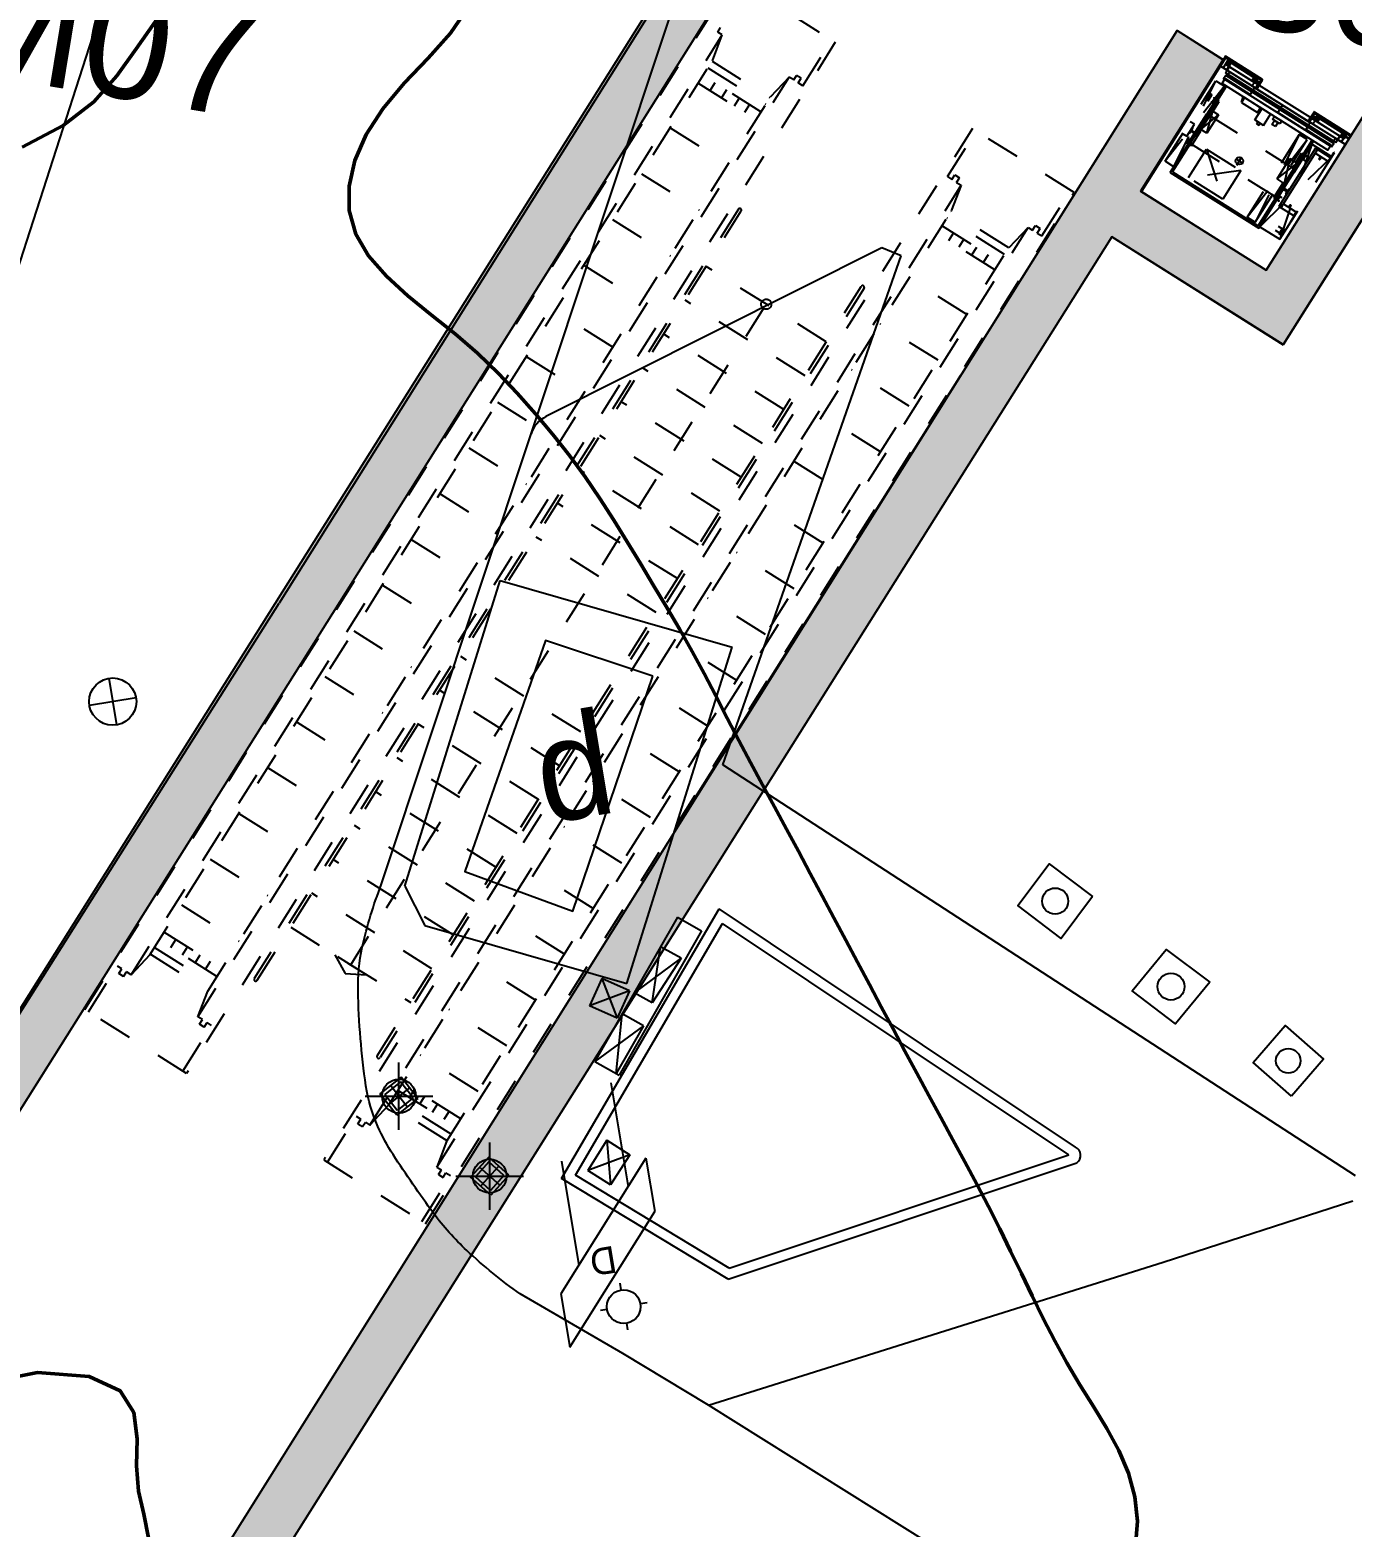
# Model space of a CAD drawing. Header units: metres. Extents: x 93017 to 94633, y 101979 to 102793.
# Drawn here: x 94065.977 to 94069.893, y 102353.805 to 102358.24 of the extents above; entities that cross this region are included whole.
import ezdxf

# ---------------------------------------------------------------- set-up
doc = ezdxf.new("R2010")
doc.units = ezdxf.units.M
doc.header["$LTSCALE"] = 0.75
doc.header["$MEASUREMENT"] = 0
doc.header["$PDMODE"] = 34
doc.header["$PDSIZE"] = 0.1
doc.linetypes.add('DASHED2', pattern=[0.375, 0.25, -0.125])
doc.linetypes.add('HIDDEN', pattern=[0.375, 0.25, -0.125])
for name, color, linetype in [('CG_BLOCK', 253, 'Continuous'), ('CG_DIAF', 253, 'Continuous'), ('CG_FREATIO', 252, 'Continuous'), ('CG_KR', 253, 'Continuous'), ('CG_USER', 253, 'Continuous'), ('COREBOREHOLES', 6, 'Continuous'), ('GSLAYER', 7, 'Continuous'), ('Od_skari', 8, 'Continuous'), ('OTM Line 0.25', 2, 'Continuous'), ('OTM Solid 253', 253, 'Continuous')]:
    doc.layers.add(name, color=color, linetype=linetype)
doc.styles.add('ARIAL', font='ARIAL.TTF')
doc.styles.add('DIAF', font='GR-SIMPL.shx')

# ---------------------------------------------------------------- blocks, each defined once
blk = doc.blocks.new('FR-FVT')
at = {"layer": 'CG_FREATIO'}
for p, q in [((100047.73, 96581.465), (100049.33, 96581.465)), ((100047.73, 96579.865), (100047.73, 96581.465)), ((100047.93, 96580.065), (100047.93, 96581.265)), ((100047.93, 96581.265), (100049.13, 96581.265)), ((100048.53, 96579.865), (100048.53, 96581.465)), ((100049.13, 96580.065), (100049.13, 96581.265)), ((100049.33, 96579.865), (100049.33, 96581.465)), ((100047.73, 96580.665), (100049.33, 96580.665)), ((100047.73, 96579.865), (100049.33, 96579.865)), ((100047.93, 96580.065), (100049.13, 96580.065))]:
    blk.add_line(p, q, dxfattribs=at)
at = {"layer": 'CG_USER'}
blk.add_point((100048.53, 96580.665), dxfattribs=at)
blk = doc.blocks.new('XAIDARI')
at = {"layer": 'Od_skari'}
for p, q in [((94015.702, 102346.852), (94042.79, 102377.433)), ((94017.157, 102349.706), (94041.716, 102377.354)), ((94018.328, 102340.785), (94044.197, 102369.908)), ((94043.953, 102368.428), (94030.21, 102353.035)), ((94024.939, 102357.263), (94019.698, 102351.362)), ((94022.83, 102344.71), (94030.21, 102353.035)), ((94009.368, 102345.455), (94014.914, 102351.699)), ((94017.157, 102349.706), (94014.914, 102351.699)), ((94009.359, 102344.24), (94014.981, 102350.569)), ((94013.52, 102348.925), (94014.981, 102350.569)), ((94014.981, 102350.569), (94016.626, 102349.108)), ((94016.626, 102349.108), (94014.981, 102350.569)), ((94014.612, 102350.035), (94014.662, 102350.091)), ((94014.702, 102349.955), (94014.612, 102350.035)), ((94014.619, 102350.028), (94014.669, 102350.084)), ((94014.627, 102350.022), (94014.677, 102350.078)), ((94014.634, 102350.015), (94014.684, 102350.071)), ((94014.642, 102350.008), (94014.692, 102350.065)), ((94014.649, 102350.002), (94014.699, 102350.058)), ((94014.662, 102350.091), (94014.752, 102350.011)), ((94014.393, 102349.795), (94014.506, 102349.922)), ((94016.147, 102348.909), (94014.989, 102349.938)), ((94016.112, 102348.906), (94014.991, 102349.903)), ((94013.812, 102349.14), (94013.699, 102349.013)), ((94013.467, 102348.865), (94013.52, 102348.925)), ((94013.621, 102348.835), (94013.52, 102348.925)), ((94015.165, 102347.463), (94013.52, 102348.925)), ((94013.52, 102348.925), (94014.006, 102348.493)), ((94015.098, 102347.389), (94016.626, 102349.108)), ((94015.165, 102347.463), (94016.626, 102349.108)), ((94013.451, 102348.838), (94013.465, 102348.854)), ((94013.451, 102348.838), (94013.453, 102348.836)), ((94013.453, 102348.836), (94013.467, 102348.852)), ((94013.499, 102348.803), (94013.457, 102348.84)), ((94013.505, 102348.81), (94013.464, 102348.848)), ((94013.465, 102348.854), (94013.467, 102348.852)), ((94013.49, 102348.765), (94013.492, 102348.768)), ((94013.506, 102348.751), (94013.49, 102348.765)), ((94013.508, 102348.753), (94013.492, 102348.768)), ((94013.494, 102348.793), (94013.567, 102348.797)), ((94013.507, 102348.776), (94013.496, 102348.764)), ((94013.514, 102348.769), (94013.504, 102348.757)), ((94013.506, 102348.751), (94013.508, 102348.753)), ((94013.528, 102348.832), (94013.533, 102348.758)), ((94013.653, 102348.871), (94015.096, 102347.589)), ((94016.112, 102348.906), (94015.78, 102348.533)), ((94016.147, 102348.909), (94015.799, 102348.516)), ((94013.838, 102348.486), (94013.912, 102348.491)), ((94013.851, 102348.47), (94013.841, 102348.458)), ((94013.873, 102348.525), (94013.877, 102348.452)), ((94013.953, 102348.433), (94014.006, 102348.493)), ((94013.982, 102348.522), (94014.34, 102348.204)), ((94014.373, 102348.231), (94014.047, 102348.521)), ((94015.803, 102348.542), (94015.289, 102347.963)), ((94015.804, 102348.512), (94015.472, 102348.138)), ((94015.773, 102348.569), (94015.601, 102348.374)), ((94015.799, 102348.546), (94015.626, 102348.352)), ((94015.773, 102348.569), (94015.803, 102348.542)), ((94015.776, 102348.475), (94015.822, 102348.528)), ((94015.78, 102348.533), (94015.804, 102348.512)), ((94013.834, 102348.459), (94013.836, 102348.462)), ((94013.851, 102348.445), (94013.834, 102348.459)), ((94013.853, 102348.447), (94013.836, 102348.462)), ((94013.859, 102348.463), (94013.848, 102348.451)), ((94013.851, 102348.445), (94013.853, 102348.447)), ((94013.888, 102348.458), (94013.918, 102348.43)), ((94013.894, 102348.465), (94013.925, 102348.438)), ((94013.914, 102348.426), (94013.929, 102348.442)), ((94013.917, 102348.424), (94013.914, 102348.426)), ((94013.917, 102348.424), (94013.931, 102348.44)), ((94013.931, 102348.44), (94013.929, 102348.442)), ((94013.966, 102348.448), (94014.639, 102347.85)), ((94015.626, 102348.352), (94015.39, 102348.086)), ((94015.631, 102348.348), (94015.601, 102348.374)), ((94015.816, 102348.42), (94015.677, 102348.263)), ((94015.677, 102348.263), (94015.732, 102348.215)), ((94015.695, 102348.377), (94015.719, 102348.355)), ((94015.706, 102348.389), (94015.73, 102348.367)), ((94015.736, 102348.346), (94015.711, 102348.314)), ((94015.736, 102348.346), (94015.711, 102348.314)), ((94015.711, 102348.314), (94015.717, 102348.308)), ((94015.711, 102348.314), (94015.717, 102348.308)), ((94015.719, 102348.355), (94015.728, 102348.352)), ((94015.719, 102348.355), (94015.728, 102348.352)), ((94015.728, 102348.352), (94015.736, 102348.346)), ((94015.728, 102348.352), (94015.736, 102348.346)), ((94015.73, 102348.367), (94015.734, 102348.359)), ((94015.73, 102348.367), (94015.734, 102348.359)), ((94015.734, 102348.359), (94015.741, 102348.352)), ((94015.734, 102348.359), (94015.741, 102348.352)), ((94015.736, 102348.329), (94015.747, 102348.342)), ((94015.741, 102348.352), (94015.77, 102348.38)), ((94015.741, 102348.352), (94015.77, 102348.38)), ((94015.77, 102348.38), (94015.776, 102348.375)), ((94015.77, 102348.38), (94015.776, 102348.375)), ((94015.871, 102348.372), (94015.816, 102348.42)), ((94014.34, 102348.204), (94014.355, 102348.221)), ((94014.354, 102348.217), (94014.341, 102348.203)), ((94014.341, 102348.203), (94014.71, 102347.875)), ((94014.365, 102348.207), (94014.354, 102348.217)), ((94014.355, 102348.221), (94014.366, 102348.211)), ((94014.381, 102348.224), (94014.365, 102348.207)), ((94014.366, 102348.211), (94014.379, 102348.226)), ((94014.689, 102347.95), (94014.374, 102348.23)), ((94015.448, 102348.159), (94015.116, 102347.785)), ((94015.467, 102348.142), (94015.135, 102347.768)), ((94015.365, 102348.109), (94015.259, 102347.989)), ((94015.39, 102348.086), (94015.284, 102347.967)), ((94015.395, 102348.082), (94015.365, 102348.109)), ((94015.472, 102348.138), (94015.448, 102348.159)), ((94014.621, 102347.798), (94014.635, 102347.815)), ((94014.623, 102347.796), (94014.638, 102347.813)), ((94014.626, 102347.835), (94014.679, 102347.895)), ((94014.664, 102347.781), (94014.634, 102347.808)), ((94014.635, 102347.815), (94014.638, 102347.813)), ((94014.679, 102347.895), (94014.639, 102347.85)), ((94014.639, 102347.85), (94015.024, 102347.508)), ((94014.679, 102347.895), (94015.165, 102347.463)), ((94014.679, 102347.895), (94014.697, 102347.879)), ((94014.71, 102347.875), (94014.706, 102347.871)), ((94014.738, 102347.906), (94014.71, 102347.875)), ((94015.259, 102347.989), (94015.289, 102347.963)), ((94015.306, 102347.946), (94015.353, 102347.999)), ((94015.463, 102347.912), (94015.351, 102347.877)), ((94015.418, 102347.952), (94015.396, 102347.837)), ((94014.621, 102347.798), (94014.623, 102347.796)), ((94014.658, 102347.773), (94014.627, 102347.801)), ((94014.649, 102347.735), (94014.651, 102347.738)), ((94014.649, 102347.735), (94014.666, 102347.721)), ((94014.651, 102347.738), (94014.668, 102347.723)), ((94014.727, 102347.767), (94014.653, 102347.763)), ((94014.666, 102347.746), (94014.656, 102347.734)), ((94014.674, 102347.739), (94014.663, 102347.727)), ((94014.666, 102347.721), (94014.668, 102347.723)), ((94014.692, 102347.728), (94014.688, 102347.801)), ((94015.096, 102347.589), (94015.024, 102347.508)), ((94015.066, 102347.616), (94015.034, 102347.58)), ((94014.994, 102347.429), (94014.996, 102347.431)), ((94014.994, 102347.429), (94015.01, 102347.415)), ((94014.996, 102347.431), (94015.012, 102347.417)), ((94015.071, 102347.461), (94014.998, 102347.456)), ((94015.011, 102347.439), (94015, 102347.428)), ((94015.018, 102347.433), (94015.008, 102347.421)), ((94015.01, 102347.415), (94015.012, 102347.417)), ((94015.037, 102347.422), (94015.032, 102347.495)), ((94015.165, 102347.463), (94015.064, 102347.553)), ((94015.09, 102347.396), (94015.098, 102347.389)), ((94015.09, 102347.396), (94015.098, 102347.389)), ((94015.702, 102346.852), (94015.098, 102347.389)), ((94015.165, 102347.463), (94015.112, 102347.404))]:
    blk.add_line(p, q, dxfattribs=at)
at = {"layer": 'Od_skari', "linetype": 'HIDDEN', "ltscale": 0.5}
for p, q in [((94029.582, 102362.459), (94017.599, 102348.969)), ((94030.913, 102361.277), (94029.582, 102362.459)), ((94029.631, 102362.416), (94029.1, 102361.818)), ((94029.159, 102361.765), (94029.1, 102361.818)), ((94029.213, 102361.825), (94029.159, 102361.765)), ((94029.272, 102361.772), (94029.213, 102361.825)), ((94029.279, 102361.659), (94018.358, 102349.365)), ((94029.073, 102361.307), (94029.279, 102361.659)), ((94029.272, 102361.772), (94029.219, 102361.712)), ((94029.279, 102361.659), (94029.219, 102361.712)), ((94029.073, 102361.307), (94018.683, 102349.611)), ((94018.93, 102347.787), (94030.913, 102361.277)), ((94029.658, 102360.444), (94028.902, 102361.115)), ((94029.658, 102360.444), (94028.902, 102361.115)), ((94028.99, 102361.214), (94029.746, 102360.543)), ((94029.066, 102361.3), (94029.822, 102360.628)), ((94030.865, 102361.32), (94030.333, 102360.722)), ((94028.81, 102361.011), (94029.566, 102360.34)), ((94029.055, 102360.979), (94028.963, 102360.875)), ((94030.267, 102360.888), (94030.214, 102360.829)), ((94030.327, 102360.835), (94030.267, 102360.888)), ((94030.154, 102360.882), (94019.233, 102348.588)), ((94029.207, 102360.845), (94029.114, 102360.741)), ((94029.375, 102360.696), (94029.282, 102360.592)), ((94030.154, 102360.882), (94029.829, 102360.635)), ((94030.214, 102360.829), (94030.154, 102360.882)), ((94030.327, 102360.835), (94030.273, 102360.775)), ((94030.333, 102360.722), (94030.273, 102360.775)), ((94029.829, 102360.635), (94019.439, 102348.939)), ((94028.493, 102360.654), (94029.249, 102359.983)), ((94029.509, 102360.576), (94029.417, 102360.472)), ((94027.962, 102360.056), (94028.718, 102359.385)), ((94020.901, 102349.856), (94029.843, 102359.922)), ((94029.88, 102359.888), (94020.939, 102349.823)), ((94020.724, 102346.193), (94032.707, 102359.683)), ((94032.756, 102359.64), (94032.225, 102359.042)), ((94032.707, 102359.683), (94034.038, 102358.501)), ((94027.431, 102359.458), (94028.186, 102358.787)), ((94030.831, 102357.797), (94029.261, 102359.192)), ((94032.225, 102359.042), (94032.285, 102358.989)), ((94032.338, 102359.049), (94032.285, 102358.989)), ((94032.338, 102359.049), (94032.397, 102358.996)), ((94032.397, 102358.996), (94032.344, 102358.936)), ((94032.344, 102358.936), (94032.404, 102358.883)), ((94032.404, 102358.883), (94021.483, 102346.589)), ((94026.899, 102358.86), (94027.655, 102358.188)), ((94028.868, 102358.749), (94030.438, 102357.355)), ((94032.404, 102358.883), (94032.198, 102358.531)), ((94032.198, 102358.531), (94021.808, 102346.835)), ((94034.038, 102358.501), (94022.055, 102345.011)), ((94030.046, 102358.495), (94022.371, 102349.854)), ((94031.45, 102358.494), (94022.509, 102348.428)), ((94022.546, 102348.395), (94031.488, 102358.461)), ((94032.947, 102357.852), (94032.192, 102358.523)), ((94033.99, 102358.544), (94033.458, 102357.946)), ((94026.368, 102358.262), (94027.124, 102357.59)), ((94028.475, 102358.307), (94030.045, 102356.912)), ((94032.691, 102357.564), (94031.936, 102358.235)), ((94032.028, 102358.339), (94032.783, 102357.668)), ((94032.028, 102358.339), (94032.783, 102357.668)), ((94032.871, 102357.766), (94032.116, 102358.437)), ((94033.279, 102358.106), (94022.358, 102345.811)), ((94032.177, 102358.207), (94032.084, 102358.103)), ((94032.311, 102358.087), (94032.219, 102357.983)), ((94032.954, 102357.859), (94033.279, 102358.106)), ((94033.279, 102358.106), (94033.339, 102358.053)), ((94033.392, 102358.112), (94033.339, 102358.053)), ((94033.392, 102358.112), (94033.452, 102358.059)), ((94033.452, 102358.059), (94033.399, 102357.999)), ((94032.954, 102357.859), (94022.564, 102346.163)), ((94028.082, 102357.865), (94029.652, 102356.47)), ((94032.374, 102357.207), (94031.618, 102357.878)), ((94032.479, 102357.938), (94032.387, 102357.834)), ((94032.63, 102357.803), (94032.538, 102357.7)), ((94033.399, 102357.999), (94033.458, 102357.946)), ((94025.84, 102357.668), (94026.596, 102356.997)), ((94027.689, 102357.422), (94029.259, 102356.027)), ((94031.843, 102356.609), (94031.087, 102357.28)), ((94025.309, 102357.07), (94026.065, 102356.398)), ((94027.296, 102356.98), (94028.866, 102355.585)), ((94031.311, 102356.011), (94030.556, 102356.682)), ((94024.778, 102356.472), (94025.534, 102355.8)), ((94026.903, 102356.537), (94028.473, 102355.143)), ((94026.51, 102356.095), (94028.08, 102354.7)), ((94030.78, 102355.412), (94030.024, 102356.084)), ((94024.247, 102355.874), (94025.002, 102355.202)), ((94026.117, 102355.652), (94027.687, 102354.258)), ((94030.249, 102354.814), (94029.493, 102355.486)), ((94023.715, 102355.276), (94024.471, 102354.604)), ((94029.721, 102354.221), (94028.966, 102354.892)), ((94023.184, 102354.677), (94023.94, 102354.006)), ((94029.19, 102353.622), (94028.434, 102354.294)), ((94022.653, 102354.079), (94023.409, 102353.408)), ((94024.728, 102354.089), (94026.298, 102352.694)), ((94024.335, 102353.646), (94025.905, 102352.251)), ((94028.659, 102353.024), (94027.903, 102353.696)), ((94022.121, 102353.481), (94022.877, 102352.81)), ((94023.942, 102353.204), (94025.512, 102351.809)), ((94028.128, 102352.426), (94027.372, 102353.098)), ((94022.347, 102352.213), (94021.591, 102352.884)), ((94023.549, 102352.761), (94025.119, 102351.367)), ((94027.596, 102351.828), (94026.84, 102352.5)), ((94021.058, 102352.284), (94021.814, 102351.613)), ((94023.156, 102352.319), (94024.726, 102350.924)), ((94022.763, 102351.876), (94024.333, 102350.482)), ((94027.065, 102351.23), (94026.309, 102351.901)), ((94020.528, 102351.687), (94021.283, 102351.016)), ((94022.37, 102351.434), (94023.94, 102350.039)), ((94026.534, 102350.632), (94025.778, 102351.303)), ((94019.996, 102351.089), (94020.752, 102350.417)), ((94021.977, 102350.991), (94023.547, 102349.597)), ((94026.002, 102350.034), (94025.246, 102350.705)), ((94019.465, 102350.491), (94020.221, 102349.819)), ((94021.584, 102350.549), (94023.154, 102349.154)), ((94024.716, 102350.108), (94025.472, 102349.437)), ((94019.609, 102349.132), (94018.854, 102349.803)), ((94019.609, 102349.132), (94018.854, 102349.803)), ((94018.946, 102349.907), (94019.701, 102349.235)), ((94018.683, 102349.611), (94018.358, 102349.365)), ((94018.69, 102349.618), (94019.445, 102348.947)), ((94018.766, 102349.704), (94019.521, 102349.033)), ((94019.007, 102349.667), (94019.099, 102349.771)), ((94019.158, 102349.532), (94019.25, 102349.636)), ((94018.179, 102349.524), (94017.647, 102348.926)), ((94018.239, 102349.471), (94018.179, 102349.524)), ((94018.239, 102349.471), (94018.185, 102349.411)), ((94018.245, 102349.358), (94018.185, 102349.411)), ((94018.298, 102349.418), (94018.245, 102349.358)), ((94018.358, 102349.365), (94018.298, 102349.418)), ((94019.326, 102349.383), (94019.418, 102349.487)), ((94019.461, 102349.264), (94019.553, 102349.367)), ((94024.939, 102348.837), (94024.183, 102349.508)), ((94017.599, 102348.969), (94018.93, 102347.787)), ((94019.233, 102348.588), (94019.439, 102348.939)), ((94024.408, 102348.24), (94023.653, 102348.911)), ((94019.293, 102348.534), (94019.233, 102348.588)), ((94019.293, 102348.534), (94019.24, 102348.475)), ((94019.299, 102348.421), (94019.24, 102348.475)), ((94019.353, 102348.481), (94019.299, 102348.421)), ((94019.412, 102348.428), (94019.353, 102348.481)), ((94019.412, 102348.428), (94018.881, 102347.83)), ((94023.877, 102347.641), (94023.121, 102348.313)), ((94023.346, 102347.043), (94022.59, 102347.715)), ((94022.647, 102346.257), (94021.891, 102346.928)), ((94021.979, 102347.026), (94022.735, 102346.355)), ((94021.979, 102347.026), (94022.735, 102346.355)), ((94022.827, 102346.459), (94022.071, 102347.13)), ((94022.128, 102346.894), (94022.22, 102346.998)), ((94021.304, 102346.748), (94020.773, 102346.15)), ((94021.304, 102346.748), (94021.364, 102346.695)), ((94021.483, 102346.589), (94021.808, 102346.835)), ((94022.571, 102346.171), (94021.815, 102346.842)), ((94022.263, 102346.774), (94022.355, 102346.878)), ((94022.43, 102346.625), (94022.523, 102346.729)), ((94021.364, 102346.695), (94021.311, 102346.635)), ((94021.311, 102346.635), (94021.37, 102346.582)), ((94021.423, 102346.642), (94021.37, 102346.582)), ((94021.423, 102346.642), (94021.483, 102346.589)), ((94022.582, 102346.491), (94022.674, 102346.595)), ((94022.055, 102345.011), (94020.724, 102346.193)), ((94022.564, 102346.163), (94022.358, 102345.811)), ((94022.358, 102345.811), (94022.418, 102345.758)), ((94022.418, 102345.758), (94022.365, 102345.699))]:
    blk.add_line(p, q, dxfattribs=at)
at = {"layer": 'Od_skari', "linetype": 'HIDDEN', "ltscale": 0.4}
for p, q in [((94014.012, 102348.838), (94014.709, 102350.151)), ((94014.971, 102349.918), (94013.75, 102349.071)), ((94014.17, 102348.668), (94015.028, 102349.842)), ((94015.131, 102349.75), (94014.067, 102348.76)), ((94015.78, 102348.533), (94014.659, 102349.529)), ((94015.56, 102348.654), (94015.444, 102349.427)), ((94015.444, 102349.427), (94015.892, 102349.028)), ((94014.601, 102349.263), (94014.272, 102349.078)), ((94015.448, 102348.159), (94014.327, 102349.155)), ((94014.364, 102348.997), (94014.509, 102349.345)), ((94015.162, 102348.861), (94015.059, 102348.953)), ((94015.159, 102348.963), (94015.061, 102348.852)), ((94015.56, 102348.654), (94015.112, 102349.053)), ((94015.112, 102349.053), (94015.892, 102349.028)), ((94015.892, 102349.028), (94015.56, 102348.654)), ((94015.146, 102347.781), (94016.192, 102348.733)), ((94016.08, 102348.833), (94015.258, 102347.681)), ((94014.671, 102348.448), (94014.538, 102348.298)), ((94014.784, 102348.347), (94014.651, 102348.198)), ((94014.671, 102348.448), (94014.784, 102348.347)), ((94014.735, 102348.436), (94014.713, 102348.411)), ((94014.735, 102348.436), (94014.765, 102348.409)), ((94014.765, 102348.409), (94014.743, 102348.384)), ((94015.594, 102348.357), (94015.303, 102348.181)), ((94015.519, 102348.424), (94015.378, 102348.114)), ((94014.727, 102348.245), (94014.655, 102348.196)), ((94014.937, 102348.059), (94014.896, 102347.982))]:
    blk.add_line(p, q, dxfattribs=at)
at = {"layer": 'Od_skari', "ltscale": 70}
for p, q in [((94014.989, 102349.938), (94013.976, 102348.798)), ((94014.991, 102349.903), (94013.994, 102348.781)), ((94014.393, 102349.795), (94014.506, 102349.922)), ((94014.395, 102349.793), (94014.508, 102349.92)), ((94014.405, 102349.798), (94014.402, 102349.8)), ((94014.447, 102349.844), (94014.403, 102349.796)), ((94014.445, 102349.842), (94014.442, 102349.845)), ((94014.447, 102349.844), (94014.642, 102349.671)), ((94014.506, 102349.922), (94014.508, 102349.92)), ((94013.942, 102348.929), (94014.619, 102349.691)), ((94013.964, 102348.908), (94014.642, 102349.671)), ((94014.393, 102349.795), (94014.395, 102349.793)), ((94014.403, 102349.796), (94014.576, 102349.642)), ((94014.665, 102349.553), (94014.151, 102348.974)), ((94014.449, 102349.435), (94014.443, 102349.44)), ((94014.449, 102349.435), (94014.443, 102349.44)), ((94014.478, 102349.463), (94014.449, 102349.435)), ((94014.478, 102349.463), (94014.449, 102349.435)), ((94014.462, 102349.461), (94014.473, 102349.474)), ((94014.486, 102349.456), (94014.478, 102349.463)), ((94014.486, 102349.456), (94014.478, 102349.463)), ((94014.484, 102349.469), (94014.508, 102349.501)), ((94014.484, 102349.469), (94014.508, 102349.501)), ((94014.491, 102349.462), (94014.484, 102349.469)), ((94014.491, 102349.462), (94014.484, 102349.469)), ((94014.49, 102349.447), (94014.486, 102349.456)), ((94014.49, 102349.447), (94014.486, 102349.456)), ((94014.514, 102349.426), (94014.49, 102349.447)), ((94014.501, 102349.459), (94014.491, 102349.462)), ((94014.501, 102349.459), (94014.491, 102349.462)), ((94014.493, 102349.359), (94014.523, 102349.332)), ((94014.67, 102349.549), (94014.497, 102349.355)), ((94014.524, 102349.438), (94014.501, 102349.459)), ((94014.508, 102349.501), (94014.502, 102349.506)), ((94014.508, 102349.501), (94014.502, 102349.506)), ((94014.695, 102349.526), (94014.523, 102349.332)), ((94014.649, 102349.57), (94014.602, 102349.518)), ((94014.695, 102349.526), (94014.665, 102349.553)), ((94013.814, 102349.139), (94013.701, 102349.011)), ((94013.812, 102349.14), (94013.814, 102349.139)), ((94014.497, 102349.355), (94014.261, 102349.089)), ((94013.699, 102349.013), (94013.701, 102349.011)), ((94013.771, 102349.084), (94013.768, 102349.086)), ((94013.769, 102349.082), (94013.812, 102349.13)), ((94013.769, 102349.082), (94013.964, 102348.908)), ((94013.811, 102349.128), (94013.808, 102349.131)), ((94013.812, 102349.13), (94013.985, 102348.977)), ((94014.179, 102349.041), (94014.132, 102348.989)), ((94014.181, 102348.947), (94014.151, 102348.974)), ((94014.261, 102349.089), (94014.155, 102348.97)), ((94014.287, 102349.067), (94014.181, 102348.947)), ((94014.257, 102349.093), (94014.287, 102349.067)), ((94013.653, 102348.871), (94013.581, 102348.79)), ((94013.581, 102348.79), (94013.966, 102348.448)), ((94013.683, 102348.844), (94013.651, 102348.808)), ((94013.966, 102348.448), (94014.006, 102348.493)), ((94013.982, 102348.522), (94013.974, 102348.512)), ((94013.974, 102348.512), (94013.992, 102348.496)), ((94013.982, 102348.522), (94014.01, 102348.553)), ((94013.987, 102348.509), (94014.006, 102348.493))]:
    blk.add_line(p, q, dxfattribs=at)
at = {"layer": 'Od_skari', "ltscale": 2}
for p, q in [((94013.414, 102348.805), (94013.423, 102348.816)), ((94013.899, 102348.374), (94013.414, 102348.805)), ((94013.424, 102348.816), (94013.909, 102348.385)), ((94013.44, 102348.835), (94013.467, 102348.865)), ((94013.442, 102348.833), (94013.44, 102348.835)), ((94013.444, 102348.833), (94013.449, 102348.839)), ((94013.451, 102348.838), (94013.449, 102348.839)), ((94013.464, 102348.855), (94013.469, 102348.861)), ((94013.465, 102348.854), (94013.464, 102348.855)), ((94013.469, 102348.863), (94013.467, 102348.865)), ((94013.481, 102348.769), (94013.479, 102348.767)), ((94013.509, 102348.74), (94013.479, 102348.767)), ((94013.489, 102348.764), (94013.483, 102348.769)), ((94013.49, 102348.765), (94013.489, 102348.764)), ((94013.506, 102348.751), (94013.505, 102348.75)), ((94013.511, 102348.745), (94013.505, 102348.75)), ((94013.511, 102348.742), (94013.509, 102348.74)), ((94013.825, 102348.463), (94013.824, 102348.461)), ((94013.854, 102348.434), (94013.824, 102348.461)), ((94013.833, 102348.458), (94013.827, 102348.463)), ((94013.834, 102348.459), (94013.833, 102348.458)), ((94013.851, 102348.445), (94013.849, 102348.443)), ((94013.855, 102348.438), (94013.849, 102348.443)), ((94013.855, 102348.436), (94013.854, 102348.434)), ((94013.909, 102348.384), (94013.9, 102348.374)), ((94013.913, 102348.417), (94013.918, 102348.423)), ((94013.913, 102348.415), (94013.915, 102348.413)), ((94013.915, 102348.413), (94013.942, 102348.443)), ((94013.917, 102348.424), (94013.918, 102348.423)), ((94013.931, 102348.44), (94013.932, 102348.439)), ((94013.932, 102348.439), (94013.937, 102348.445)), ((94013.94, 102348.445), (94013.942, 102348.443)), ((94014.61, 102347.795), (94014.637, 102347.825)), ((94014.634, 102347.816), (94014.639, 102347.822)), ((94014.635, 102347.815), (94014.634, 102347.816)), ((94014.639, 102347.824), (94014.637, 102347.825)), ((94014.582, 102347.786), (94014.573, 102347.776)), ((94014.573, 102347.775), (94015.058, 102347.344)), ((94015.068, 102347.355), (94014.583, 102347.786)), ((94014.612, 102347.794), (94014.61, 102347.795)), ((94014.614, 102347.794), (94014.619, 102347.8)), ((94014.621, 102347.798), (94014.619, 102347.8)), ((94014.64, 102347.739), (94014.639, 102347.737)), ((94014.639, 102347.737), (94014.668, 102347.71)), ((94014.642, 102347.739), (94014.648, 102347.734)), ((94014.649, 102347.735), (94014.648, 102347.734)), ((94014.666, 102347.721), (94014.664, 102347.72)), ((94014.664, 102347.72), (94014.67, 102347.714)), ((94014.67, 102347.712), (94014.668, 102347.71)), ((94014.985, 102347.433), (94014.983, 102347.431)), ((94014.983, 102347.431), (94015.013, 102347.404)), ((94014.987, 102347.433), (94014.993, 102347.428)), ((94014.994, 102347.429), (94014.993, 102347.428)), ((94015.01, 102347.415), (94015.009, 102347.413)), ((94015.009, 102347.413), (94015.015, 102347.408)), ((94015.015, 102347.406), (94015.013, 102347.404)), ((94015.059, 102347.344), (94015.068, 102347.355))]:
    blk.add_line(p, q, dxfattribs=at)
at = {"layer": 'Od_skari', "linetype": 'DASHED2', "ltscale": 0.2}
for p, q in [((94013.533, 102348.752), (94013.833, 102348.486)), ((94013.573, 102348.797), (94013.873, 102348.531)), ((94014.992, 102347.456), (94014.693, 102347.722)), ((94015.032, 102347.501), (94014.732, 102347.767))]:
    blk.add_line(p, q, dxfattribs=at)
at = {"layer": 'Od_skari', "ltscale": 150}
blk.add_line((94013.743, 102348.912), (94015.126, 102347.684), dxfattribs=at)
at = {"layer": 'Od_skari', "linetype": 'HIDDEN', "ltscale": 0.5}
blk.add_lwpolyline([(94030.252, 102358.312), (94030.146, 102358.607), (94029.841, 102358.677), (94030.252, 102358.312)], dxfattribs=at)
at = {"layer": 'Od_skari', "linetype": 'HIDDEN', "ltscale": 0.4}
for points in [[(94014.971, 102349.918), (94014.709, 102350.151), (94013.75, 102349.071), (94014.012, 102348.838)], [(94015.131, 102349.75), (94015.028, 102349.842), (94014.067, 102348.76), (94014.17, 102348.668)], [(94014.509, 102349.345), (94014.601, 102349.263), (94014.364, 102348.997), (94014.272, 102349.078)], [(94016.08, 102348.833), (94016.192, 102348.733), (94015.258, 102347.681), (94015.146, 102347.781)], [(94014.452, 102348.441), (94014.499, 102348.494), (94014.544, 102348.454), (94014.497, 102348.401)], [(94014.395, 102348.426), (94014.428, 102348.463), (94014.522, 102348.38), (94014.488, 102348.343)], [(94015.519, 102348.424), (94015.594, 102348.357), (94015.378, 102348.114), (94015.303, 102348.181)], [(94014.67, 102348.181), (94014.88, 102347.995), (94014.937, 102348.059), (94014.727, 102348.245)]]:
    blk.add_lwpolyline(points, close=True, dxfattribs=at)
at = {"layer": 'Od_skari'}
blk.add_lwpolyline([(94014.705, 102350.068), (94014.672, 102350.097, 0.414214), (94014.661, 102350.096), (94014.607, 102350.035, 0.414214), (94014.607, 102350.024), (94014.64, 102349.995), (94014.643, 102349.998), (94014.61, 102350.027, -0.414214), (94014.61, 102350.032), (94014.664, 102350.094, -0.414214), (94014.67, 102350.094), (94014.703, 102350.065)], format="xyb", close=True, dxfattribs=at)
at = {"layer": 'Od_skari', "ltscale": 70}
for points in [[(94014.501, 102349.704, -0.441472), (94014.504, 102349.704), (94014.513, 102349.696), (94014.514, 102349.697), (94014.481, 102349.727), (94014.479, 102349.725), (94014.489, 102349.717, -0.403433), (94014.489, 102349.714), (94014.464, 102349.687, 0.414214), (94014.465, 102349.681), (94014.468, 102349.678), (94014.471, 102349.676, 0.414214), (94014.476, 102349.676), (94014.501, 102349.704)], [(94013.915, 102349.044, 0.441472), (94013.915, 102349.041), (94013.925, 102349.033), (94013.923, 102349.032), (94013.89, 102349.062), (94013.891, 102349.063), (94013.9, 102349.055, 0.403433), (94013.903, 102349.055), (94013.928, 102349.083, -0.414214), (94013.933, 102349.083), (94013.936, 102349.08), (94013.939, 102349.078, -0.414214), (94013.94, 102349.072), (94013.915, 102349.044)]]:
    blk.add_lwpolyline(points, format="xyb", dxfattribs=at)
for points in [[(94014.472, 102349.677), (94014.469, 102349.68), (94014.466, 102349.682, -0.414214), (94014.466, 102349.685), (94014.492, 102349.714), (94014.501, 102349.706), (94014.475, 102349.677, -0.414214)], [(94013.938, 102349.076), (94013.935, 102349.079), (94013.932, 102349.081, 0.414214), (94013.929, 102349.081), (94013.903, 102349.052), (94013.912, 102349.044), (94013.938, 102349.073, 0.414214)]]:
    blk.add_lwpolyline(points, format="xyb", close=True, dxfattribs=at)
for points in [[(94014.642, 102349.57), (94014.602, 102349.525), (94014.583, 102349.542), (94014.58, 102349.538), (94014.62, 102349.502), (94014.667, 102349.554), (94014.626, 102349.59), (94014.623, 102349.587)], [(94014.502, 102349.506), (94014.508, 102349.501), (94014.484, 102349.469), (94014.491, 102349.462), (94014.501, 102349.459), (94014.524, 102349.438), (94014.514, 102349.426), (94014.49, 102349.447), (94014.486, 102349.456), (94014.478, 102349.463), (94014.449, 102349.435), (94014.443, 102349.44)], [(94014.172, 102349.041), (94014.132, 102348.996), (94014.113, 102349.013), (94014.11, 102349.009), (94014.15, 102348.973), (94014.197, 102349.025), (94014.156, 102349.061), (94014.153, 102349.058)]]:
    blk.add_lwpolyline(points, close=True, dxfattribs=at)
at = {"layer": 'Od_skari', "linetype": 'HIDDEN', "ltscale": 0.4}
blk.add_lwpolyline([(94015.112, 102349.053), (94015.444, 102349.427)], dxfattribs=at)
at = {"layer": 'Od_skari'}
for points in [[(94013.728, 102348.926), (94013.688, 102348.88), (94015.101, 102347.625), (94015.141, 102347.67), (94015.126, 102347.684)], [(94013.743, 102348.912), (94013.728, 102348.926)], [(94013.732, 102348.9), (94013.789, 102348.964), (94015.172, 102347.735), (94015.115, 102347.671), (94014.788, 102347.961)], [(94013.573, 102348.797), (94013.533, 102348.752), (94013.488, 102348.792), (94013.528, 102348.837), (94013.573, 102348.797)], [(94014.059, 102348.609), (94013.933, 102348.721), (94013.732, 102348.9)], [(94013.917, 102348.491), (94013.878, 102348.446), (94013.833, 102348.486), (94013.873, 102348.531), (94013.917, 102348.491)], [(94014.424, 102348.284), (94014.422, 102348.286)], [(94014.687, 102347.807), (94014.648, 102347.762), (94014.693, 102347.722), (94014.732, 102347.767), (94014.687, 102347.807)], [(94015.032, 102347.501), (94014.992, 102347.456), (94015.037, 102347.416), (94015.077, 102347.461), (94015.032, 102347.501)]]:
    blk.add_lwpolyline(points, dxfattribs=at)
for points in [[(94013.567, 102348.797), (94013.533, 102348.758), (94013.494, 102348.793), (94013.528, 102348.832)], [(94013.532, 102348.833), (94013.577, 102348.793), (94013.617, 102348.838), (94013.572, 102348.878)], [(94013.547, 102348.82), (94013.562, 102348.807), (94013.549, 102348.792), (94013.534, 102348.805)], [(94013.912, 102348.491), (94013.877, 102348.452), (94013.838, 102348.486), (94013.873, 102348.525)], [(94013.906, 102348.501), (94013.951, 102348.461), (94013.991, 102348.506), (94013.946, 102348.546)], [(94013.921, 102348.488), (94013.936, 102348.475), (94013.923, 102348.46), (94013.908, 102348.473)], [(94014.03, 102348.576), (94014.066, 102348.617), (94014.43, 102348.294), (94014.393, 102348.253)], [(94015.783, 102348.476), (94015.823, 102348.521), (94015.842, 102348.504), (94015.845, 102348.508), (94015.805, 102348.544), (94015.758, 102348.491), (94015.799, 102348.455), (94015.802, 102348.459)], [(94013.966, 102348.448), (94013.951, 102348.461), (94013.941, 102348.45), (94013.956, 102348.437)], [(94014.759, 102347.929), (94014.795, 102347.97), (94014.432, 102348.292), (94014.395, 102348.251)], [(94015.776, 102348.375), (94015.77, 102348.38), (94015.741, 102348.352), (94015.734, 102348.359), (94015.73, 102348.367), (94015.706, 102348.389), (94015.695, 102348.377), (94015.719, 102348.355), (94015.728, 102348.352), (94015.736, 102348.346), (94015.711, 102348.314), (94015.717, 102348.308)], [(94014.639, 102347.85), (94014.654, 102347.837), (94014.644, 102347.826), (94014.629, 102347.839)], [(94014.654, 102347.837), (94014.699, 102347.797), (94014.739, 102347.842), (94014.694, 102347.882)], [(94014.669, 102347.824), (94014.684, 102347.81), (94014.67, 102347.795), (94014.656, 102347.809)], [(94015.313, 102347.947), (94015.353, 102347.992), (94015.372, 102347.975), (94015.375, 102347.979), (94015.335, 102348.015), (94015.288, 102347.962), (94015.329, 102347.926), (94015.332, 102347.93)], [(94015.396, 102347.837), (94015.463, 102347.912), (94015.418, 102347.952), (94015.351, 102347.877)], [(94014.688, 102347.801), (94014.653, 102347.763), (94014.692, 102347.728), (94014.727, 102347.767)], [(94015.032, 102347.495), (94014.998, 102347.456), (94015.037, 102347.422), (94015.071, 102347.461)], [(94015.032, 102347.501), (94015.077, 102347.461), (94015.117, 102347.506), (94015.072, 102347.546)], [(94015.047, 102347.488), (94015.062, 102347.474), (94015.049, 102347.459), (94015.034, 102347.473)]]:
    blk.add_lwpolyline(points, close=True, dxfattribs=at)
at = {"layer": 'Od_skari', "ltscale": 2}
for points in [[(94013.899, 102348.394, -0.414214), (94013.899, 102348.395), (94013.945, 102348.447, -0.414214), (94013.946, 102348.447), (94013.956, 102348.437, -0.414214), (94013.956, 102348.437), (94013.91, 102348.385, -0.414214), (94013.909, 102348.385)], [(94014.593, 102347.777, 0.414214), (94014.594, 102347.777), (94014.64, 102347.829, 0.414214), (94014.64, 102347.83), (94014.63, 102347.839, 0.414214), (94014.629, 102347.839), (94014.583, 102347.787, 0.414214), (94014.583, 102347.786)], [(94015.058, 102347.365, -0.414214), (94015.058, 102347.365), (94015.087, 102347.398, -0.414214), (94015.087, 102347.398), (94015.098, 102347.389, -0.414214), (94015.098, 102347.388), (94015.069, 102347.355, -0.414214), (94015.068, 102347.355)]]:
    blk.add_lwpolyline(points, format="xyb", close=True, dxfattribs=at)
at = {"layer": 'Od_skari', "linetype": 'HIDDEN', "ltscale": 0.5}
blk.add_circle((94022.369, 102349.852), 0.075, dxfattribs=at)
at = {"layer": 'Od_skari'}
blk.add_circle((94015.11, 102348.907), 0.055, dxfattribs=at)
at = {"layer": 'Od_skari', "linetype": 'HIDDEN', "ltscale": 0.5}
for centre, start, end in [((94029.861, 102359.905), 318.3853, 138.3853), ((94031.469, 102358.477), 318.3853, 138.3853), ((94020.92, 102349.839), 138.3853, 318.3853), ((94022.528, 102348.412), 138.3853, 318.3853)]:
    blk.add_arc(centre, 0.025, start, end, dxfattribs=at)
at = {"layer": 'Od_skari', "ltscale": 2}
for centre, radius, start, end in [((94013.414, 102348.805), 0.0005, 138.3853, 228.5434), ((94013.424, 102348.815), 0.0005, 48.2272, 138.3853), ((94013.424, 102348.815), 0.0005, 48.3853, 138.3853), ((94013.443, 102348.834), 0.0015, 228.3853, 318.3853), ((94013.468, 102348.862), 0.0015, 318.3853, 48.3853), ((94013.482, 102348.768), 0.0015, 48.3853, 138.3853), ((94013.51, 102348.743), 0.0015, 318.3853, 48.3853), ((94013.827, 102348.462), 0.0015, 48.3853, 138.3853), ((94013.854, 102348.437), 0.0015, 318.3853, 48.3853), ((94013.9, 102348.374), 0.0005, 228.3853, 318.3853), ((94013.909, 102348.384), 0.0005, 318.3853, 48.3853), ((94013.914, 102348.416), 0.0015, 138.3853, 228.3853), ((94013.939, 102348.444), 0.0015, 48.3853, 138.3853), ((94014.638, 102347.823), 0.0015, 318.3853, 48.3853), ((94014.573, 102347.776), 0.0005, 138.3853, 228.3853), ((94014.583, 102347.786), 0.0005, 48.3853, 138.3853), ((94014.613, 102347.795), 0.0015, 228.3853, 318.3853), ((94014.641, 102347.738), 0.0015, 48.3853, 138.3853), ((94014.669, 102347.713), 0.0015, 318.3853, 48.3853), ((94014.986, 102347.432), 0.0015, 48.3853, 138.3853), ((94015.014, 102347.407), 0.0015, 318.3853, 48.3853), ((94015.058, 102347.345), 0.0005, 228.2272, 318.3853), ((94015.068, 102347.355), 0.0005, 318.3853, 48.5434), ((94015.068, 102347.355), 0.0005, 318.3853, 48.5434), ((94015.068, 102347.355), 0.0005, 318.3853, 48.3853)]:
    blk.add_arc(centre, radius, start, end, dxfattribs=at)
at = {"layer": 'Od_skari'}
for centre, radius, start, end in [((94013.316, 102348.554), 0.293, 47.6267, 49.1934), ((94014.877, 102349.001), 1.017, 304.1597, 332.6109), ((94015.979, 102348.021), 0.5, 119.7941, 157.0401), ((94014.82, 102347.218), 0.293, 47.5772, 49.1439)]:
    blk.add_arc(centre, radius, start, end, dxfattribs=at)

msp = doc.modelspace()

# ---------------------------------------------------------------- hatches: boundary and pattern name
at = {"layer": 'OTM Solid 253'}
h = msp.add_hatch(color=256, dxfattribs=at)
h.paths.add_polyline_path([(94066.043, 102348.9891), (94063.1743, 102350.9333), (94068.0111, 102358.6217), (94067.8568, 102358.7188), (94067.8548, 102360.4079), (94066.7548, 102360.4095), (94066.7547, 102360.6496), (94068.0945, 102360.6511), (94068.0996, 102358.9591), (94068.3237, 102358.8181), (94063.3921, 102350.9789), (94066.1327, 102349.1215)])
h.paths.add_polyline_path([(94091.4345, 102360.6783), (94091.4348, 102360.4383), (94090.3348, 102360.437), (94090.3355, 102359.861), (94084.0855, 102359.8537), (94084.0868, 102358.7377), (94074.7049, 102358.7268), (94074.5969, 102358.6463), (94074.5975, 102358.1267), (94073.8375, 102358.1258), (94073.8369, 102358.6454), (94073.7286, 102358.7257), (94070.5788, 102358.722), (94069.6893, 102357.3082), (94069.1815, 102357.6276), (94065.2431, 102351.3673), (94066.9012, 102350.2431), (94066.8112, 102350.1113), (94065.0338, 102351.3165), (94069.3748, 102358.2385), (94069.5142, 102358.1509), (94069.2692, 102357.7615), (94069.6391, 102357.5288), (94070.5407, 102358.9619), (94073.6737, 102358.9656), (94073.9968, 102358.726), (94073.9973, 102358.286), (94074.4373, 102358.2865), (94074.4368, 102358.7265), (94074.7592, 102358.9669), (94083.8465, 102358.9774), (94083.8452, 102360.0934), (94090.0952, 102360.1007), (94090.0945, 102360.6767)])
h.paths.add_polyline_path([(94066.7525, 102362.3575), (94068.0925, 102362.3591), (94068.0906, 102364.0511), (94069.2879, 102364.0525), (94069.284, 102367.3664), (94071.9067, 102367.3695), (94071.9103, 102364.2955), (94071.9106, 102364.0555), (94073.6678, 102364.0576), (94073.9903, 102364.298), (94073.9898, 102364.738), (94074.4298, 102364.7385), (94074.4303, 102364.2985), (94074.7533, 102364.0589), (94078.6553, 102364.0634), (94082.2521, 102362.9516), (94082.9208, 102362.9524), (94083.2451, 102364.0087), (94083.8406, 102364.0094), (94083.8419, 102362.9534), (94090.0919, 102362.9607), (94090.0925, 102362.3847), (94091.4325, 102362.3863), (94091.4322, 102362.6263), (94090.3322, 102362.625), (94090.3316, 102363.201), (94084.0816, 102363.1937), (94084.0803, 102364.2497), (94083.0677, 102364.2485), (94082.7373, 102363.1722), (94082.3526, 102363.1717), (94078.6962, 102364.3035), (94074.6984, 102364.2988), (94074.5902, 102364.3791), (94074.5896, 102364.8987), (94073.8296, 102364.8978), (94073.8302, 102364.3782), (94073.7221, 102364.2977), (94072.0703, 102364.2957), (94072.0665, 102367.5297), (94069.1238, 102367.5262), (94069.1276, 102364.2923), (94067.8503, 102364.2908), (94067.8523, 102362.5988), (94066.7523, 102362.5975)])

# ---------------------------------------------------------------- linework, layer by layer
at = {"layer": 'CG_BLOCK'}
for p, q in [((94067.6971, 102355.1216), (94067.7485, 102354.813)), ((94067.8016, 102354.8977), (94067.5496, 102354.4958)), ((94067.5514, 102354.8891), (94067.6027, 102354.5805)), ((94067.8016, 102354.8977), (94067.8278, 102354.7399)), ((94067.5758, 102354.3379), (94067.8278, 102354.7399)), ((94067.5496, 102354.4958), (94067.5758, 102354.3379))]:
    msp.add_line(p, q, dxfattribs=at)
at = {"layer": 'CG_DIAF'}
msp.add_lwpolyline([(94067.8222, 102356.3263), (94067.5038, 102356.4322), (94067.2653, 102355.7473), (94067.5846, 102355.6298)], close=True, dxfattribs=at)
at = {"layer": 'CG_FREATIO'}
for p, q in [((94066.2106, 102356.3198), (94066.2336, 102356.1817)), ((94066.2912, 102356.2622), (94066.1531, 102356.2392)), ((94067.8952, 102355.6124), (94067.6506, 102355.1847)), ((94067.8952, 102355.6124), (94067.9664, 102355.5717)), ((94067.9664, 102355.5717), (94067.7218, 102355.144)), ((94067.8195, 102355.3584), (94067.8451, 102355.5247)), ((94067.9054, 102355.4902), (94067.8451, 102355.5247)), ((94067.9035, 102355.4899), (94067.7671, 102355.3883)), ((94067.9054, 102355.4902), (94067.8195, 102355.3584)), ((94067.6705, 102355.4309), (94067.6341, 102355.3498)), ((94067.7526, 102355.3941), (94067.6341, 102355.3498)), ((94067.7526, 102355.3941), (94067.6705, 102355.4309)), ((94067.6705, 102355.4309), (94067.7162, 102355.313)), ((94067.7526, 102355.3941), (94067.7162, 102355.313)), ((94067.8195, 102355.3584), (94067.7671, 102355.3883)), ((94067.7162, 102355.313), (94067.6341, 102355.3498)), ((94067.7131, 102355.149), (94067.7314, 102355.326)), ((94067.7939, 102355.2902), (94067.7314, 102355.326)), ((94067.7939, 102355.2902), (94067.6506, 102355.1847)), ((94067.7939, 102355.2902), (94067.7131, 102355.149)), ((94067.6506, 102355.1847), (94067.7218, 102355.144)), ((94067.686, 102354.9511), (94067.6295, 102354.8621)), ((94067.686, 102354.9511), (94067.7536, 102354.9083)), ((94067.686, 102354.9511), (94067.697, 102354.8192)), ((94067.7536, 102354.9083), (94067.6295, 102354.8621)), ((94067.7536, 102354.9083), (94067.697, 102354.8192)), ((94067.697, 102354.8192), (94067.6295, 102354.8621)), ((94067.7243, 102354.5274), (94067.7276, 102354.5077)), ((94067.8048, 102354.4698), (94067.7851, 102354.4665)), ((94067.6865, 102354.4501), (94067.6667, 102354.4469)), ((94067.744, 102354.409), (94067.7473, 102354.3893))]:
    msp.add_line(p, q, dxfattribs=at)
for points in [[(94069.1241, 102355.6731), (94069.0317, 102355.5491), (94068.9034, 102355.6462), (94068.9958, 102355.7703)], [(94069.4715, 102355.4196), (94069.3706, 102355.2963), (94069.2419, 102355.3935), (94069.3429, 102355.5167)], [(94069.7137, 102355.0817), (94069.5997, 102355.1815), (94069.6948, 102355.2916), (94069.8088, 102355.1919)]]:
    msp.add_lwpolyline(points, close=True, dxfattribs=at)
for centre, radius in [((94066.2221, 102356.2507), 0.07), ((94069.0137, 102355.6597), 0.0387), ((94069.3567, 102355.4065), 0.0398), ((94069.7042, 102355.1867), 0.0364), ((94067.7358, 102354.4583), 0.05)]:
    msp.add_circle(centre, radius, dxfattribs=at)
at = {"layer": 'CG_KR'}
for p, q in [((94067.4611, 102357.0443), (94068.8455, 102361.1962)), ((94065.9293, 102357.4952), (94066.3792, 102358.891)), ((94068.5006, 102357.5952), (94067.5052, 102357.0951)), ((94068.0295, 102356.0637), (94068.558, 102357.5713)), ((94068.558, 102357.5713), (94068.5006, 102357.5952)), ((94067.0177, 102355.708), (94067.4611, 102357.0443)), ((94067.0869, 102355.7041), (94067.3701, 102356.6092)), ((94067.3701, 102356.6092), (94068.0566, 102356.4122)), ((94067.7448, 102355.4157), (94068.0566, 102356.4122)), ((94069.9035, 102354.8458), (94068.0295, 102356.0637)), ((94067.0869, 102355.7041), (94067.1465, 102355.5873)), ((94067.5519, 102354.8376), (94068.0186, 102355.6365)), ((94069.074, 102354.9312), (94068.0186, 102355.6365)), ((94067.1465, 102355.5873), (94067.7448, 102355.4157)), ((94067.5927, 102354.848), (94068.0285, 102355.5938)), ((94069.0542, 102354.9084), (94068.0285, 102355.5938)), ((94068.0483, 102354.5724), (94069.0542, 102354.9084)), ((94068.0447, 102354.5395), (94069.0774, 102354.8845)), ((94068.0447, 102354.5395), (94067.5519, 102354.8376)), ((94068.0483, 102354.5724), (94067.5927, 102354.848)), ((94069.3333, 102354.5901), (94069.8958, 102354.7721)), ((94067.9867, 102354.166), (94069.3333, 102354.5901)), ((94067.7326, 102354.3194), (94067.429, 102354.496)), ((94067.9867, 102354.166), (94067.7326, 102354.3194)), ((94071.1579, 102352.1831), (94067.9867, 102354.166))]:
    msp.add_line(p, q, dxfattribs=at)
at = {"layer": 'CG_KR', "flags": 128}
for points in [[(94079.3543, 102343.7899, 0.000001), (94076.7872, 102345.6381, 0.000007), (94076.2725, 102346.0086, 0.000072)], [(94078.3057, 102345.5334, -0.000003), (94080.4194, 102344.0086, -0.000361)], [(94067.429, 102354.496, -0.033454), (94067.271, 102354.6246, -0.0461), (94067.1724, 102354.7351, -0.016512), (94067.0527, 102354.9087, -0.036591), (94067.0073, 102354.9924, -0.070002), (94066.9722, 102355.1125, -0.030824), (94066.9488, 102355.3943, -0.059456), (94066.9614, 102355.5232, -0.039792), (94067.0177, 102355.708)]]:
    msp.add_lwpolyline(points, format="xyb", dxfattribs=at)
at = {"layer": 'CG_KR'}
for centre, radius, start, end in [((94067.5453, 102357.0158), 0.0889, 116.7979, 161.2867), ((94069.0619, 102354.9068), 0.0272, 304.7043, 63.6501)]:
    msp.add_arc(centre, radius, start, end, dxfattribs=at)
at = {"layer": 'GSLAYER', "color": 1, "lineweight": 50, "flags": 128}
for points in [[(94069.2517, 102353.7495), (94069.2572, 102353.8231), (94069.2501, 102353.8951), (94069.2314, 102353.9649), (94069.2026, 102354.0323), (94069.1666, 102354.0978), (94069.1268, 102354.1624), (94069.0864, 102354.2269), (94069.0483, 102354.2919), (94069.0126, 102354.3575), (94068.9786, 102354.4235), (94068.9459, 102354.4899), (94068.9138, 102354.5563), (94068.8818, 102354.6228), (94068.8494, 102354.6892), (94068.8159, 102354.7553), (94068.7815, 102354.8212), (94068.7463, 102354.887), (94068.7107, 102354.9526), (94068.6749, 102355.0182), (94068.6392, 102355.0838), (94068.6039, 102355.1495), (94068.5687, 102355.2153), (94068.5337, 102355.2811), (94068.4987, 102355.3468), (94068.4636, 102355.4126), (94068.4285, 102355.4784), (94068.3934, 102355.5441), (94068.3584, 102355.6099), (94068.3233, 102355.6757), (94068.2882, 102355.7414), (94068.253, 102355.8072), (94068.2176, 102355.8729), (94068.1822, 102355.9385), (94068.1469, 102356.0042), (94068.1117, 102356.07), (94068.0768, 102356.1358), (94068.0423, 102356.2017), (94068.0081, 102356.2677), (94067.9737, 102356.3336), (94067.9384, 102356.3993), (94067.9017, 102356.4647), (94067.8633, 102356.5297), (94067.8243, 102356.5945), (94067.7855, 102356.6594), (94067.7463, 102356.7242), (94067.7062, 102356.7887), (94067.6647, 102356.8529), (94067.6211, 102356.9166), (94067.575, 102356.9796), (94067.5262, 102357.0419), (94067.4746, 102357.1034), (94067.4204, 102357.1641), (94067.3636, 102357.224), (94067.303, 102357.2828), (94067.2361, 102357.3399), (94067.1656, 102357.3961), (94067.0962, 102357.4526), (94067.0326, 102357.5106), (94066.9795, 102357.5713), (94066.9418, 102357.6359), (94066.9228, 102357.7051), (94066.9225, 102357.7781), (94066.9396, 102357.8536), (94066.9732, 102357.9303), (94067.0222, 102358.0071), (94067.0853, 102358.0826), (94067.1566, 102358.1568), (94067.2225, 102358.2311), (94067.2742, 102358.3062)], [(94065.9541, 102357.8936), (94066.0749, 102357.9573), (94066.1662, 102358.028), (94066.2347, 102358.1047), (94066.2916, 102358.1843), (94066.3481, 102358.2641)], [(94064.9573, 102353.7899), (94065.0862, 102353.8632), (94065.2156, 102353.9283), (94065.345, 102353.9863), (94065.4737, 102354.0429), (94065.6002, 102354.1027), (94065.722, 102354.1666), (94065.84, 102354.2319), (94065.9991, 102354.2628), (94066.1526, 102354.2517), (94066.2442, 102354.2091), (94066.2848, 102354.1444), (94066.2942, 102354.0671), (94066.2923, 102353.9866), (94066.2984, 102353.9121), (94066.3139, 102353.8431), (94066.3284, 102353.7735)]]:
    msp.add_lwpolyline(points, dxfattribs=at)
at = {"layer": 'OTM Line 0.25', "flags": 128}
for points in [[(94066.043, 102348.9891), (94063.1743, 102350.9332), (94068.0111, 102358.6217), (94067.8568, 102358.7188), (94067.8548, 102360.4079), (94066.7548, 102360.4095), (94066.7547, 102360.6495), (94068.0945, 102360.6511), (94068.0996, 102358.9591), (94068.3237, 102358.8181), (94063.392, 102350.9789), (94066.1327, 102349.1215), (94066.043, 102348.9891)], [(94074.5975, 102358.1267), (94073.8375, 102358.1258), (94073.8369, 102358.6454), (94073.7286, 102358.7257), (94070.5788, 102358.722), (94069.6893, 102357.3082), (94069.1815, 102357.6276), (94065.2431, 102351.3673), (94066.9012, 102350.2431), (94066.8112, 102350.1113), (94065.0338, 102351.3165), (94069.3748, 102358.2385), (94069.5142, 102358.1509), (94069.2692, 102357.7615), (94069.6391, 102357.5288), (94070.5407, 102358.9619), (94073.6737, 102358.9656), (94073.9968, 102358.726), (94073.9973, 102358.286), (94074.4373, 102358.2865), (94074.4368, 102358.7265), (94074.7592, 102358.9669)]]:
    msp.add_lwpolyline(points, dxfattribs=at)

# ---------------------------------------------------------------- block references
at = {"xscale": 0.1999999999955401, "yscale": 0.1999999999970896, "zscale": 0.2, "rotation": 189.440801158079}
msp.add_blockref('XAIDARI', (109260.2786, 125634.6141), dxfattribs=at)
at = {"layer": 'CG_FREATIO', "yscale": 0.04999999998835847, "zscale": 0.05}
for p, xscale, rotation in [((100957.298, 101423.1004), 0.05000000001303537, 128.3072441132755), ((101016.1771, 102594.5904), 0.0499999999907391, 137.9864029421178)]:
    msp.add_blockref('FR-FVT', p, dxfattribs=dict(at, xscale=xscale, rotation=rotation))

# ---------------------------------------------------------------- texts
at = {"layer": 'CG_USER', "style": 'DIAF'}
msp.add_text('p', height=0.3, rotation=189.4408, dxfattribs=at).set_placement((94067.6841, 102356.1517))
at = {"layer": 'CG_USER', "ltscale": 0.2, "style": 'DIAF'}
msp.add_text('D', height=0.08, rotation=189.4408, dxfattribs=at).set_placement((94067.7066, 102354.6392))
at = {"layer": 'COREBOREHOLES', "color": 253, "char_height": 0.336, "width": 0.54167, "attachment_point": 1, "rotation": 350.6259, "style": 'ARIAL'}
for s, insert in [('{\\fArial|b0|i0|c0|p34;BP3307}', (94068.7292, 102358.7347)), ('{\\fArial|b0|i0|c0|p34;BASPM07}', (94064.5464, 102358.6598))]:
    msp.add_mtext(s, dxfattribs=dict(at, insert=insert))

doc.saveas('drawing.dxf')
